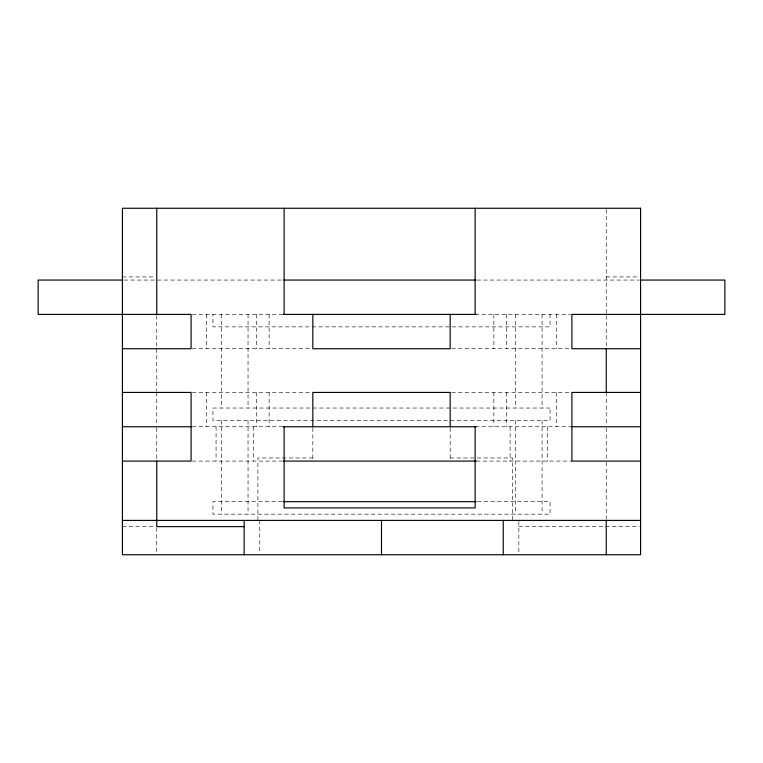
<?xml version="1.0" encoding="UTF-8"?>
<svg xmlns="http://www.w3.org/2000/svg" width="763" height="763" viewBox="0 0 763 763"><rect width="100%" height="100%" fill="white"/><g stroke="black" fill="none" stroke-linecap="round" stroke-linejoin="round"><path stroke-width="0.57" stroke-dasharray="3.81 2.86" d="M122.423 276.931L155.576 276.931M606.242 276.931L639.384 276.931M123.987 280.059L282.548 280.059M476.875 280.059L639.013 280.059M192.276 314.394L283.178 314.394M475.139 314.394L570.724 314.394M192.276 348.729L311.647 348.729M451.658 348.729L570.724 348.729M192.276 392.42L311.647 392.42M451.658 392.42L570.724 392.42M192.276 426.755L283.178 426.755M475.139 426.755L571.907 426.755M312.83 457.972L257.894 457.972L257.894 520.404M450.17 457.972L476.083 457.972M477.256 457.972L512.593 457.972L512.593 520.404M192.266 461.09L282.1 461.09M476.322 461.09L571.907 461.09M282.281 501.673L212.944 501.673L212.944 514.157L550.056 514.157L550.056 501.673L476.57 501.673M122.423 526.642L155.576 526.642M518.84 526.642L639.384 526.642M606.242 209.444L606.242 313.221M606.242 315.577L606.242 347.537M606.242 392.42L606.242 425.573M606.242 427.948L606.242 461.09M606.242 462.283L606.242 519.212M556.294 314.394L556.294 348.729M556.294 392.42L556.294 426.755M550.056 314.394L550.056 326.879L212.944 326.879L212.944 314.394M547.557 426.755L547.557 461.09M542.073 314.394L542.073 408.033M542.073 420.518L542.073 514.157M518.84 521.444L518.84 554.739M515.588 314.394L515.588 408.033M515.588 420.518L515.588 514.157M510.104 426.755L510.104 461.09M506.355 314.394L506.355 348.729M506.355 392.42L506.355 426.755M493.871 314.394L493.871 348.729M493.871 392.42L493.871 426.755M450.17 427.919L450.17 461.09M312.83 427.919L312.83 461.09M269.129 314.394L269.129 348.729M269.129 392.42L269.129 426.755M259.763 520.404L259.763 553.547M256.645 314.394L256.645 348.729M256.645 392.42L256.645 426.755M253.526 426.755L253.526 461.09M248.042 314.394L248.042 408.033M248.042 420.518L248.042 514.157M221.556 314.394L221.556 408.033M221.556 420.518L221.556 514.157M216.072 426.755L216.072 461.09M206.706 314.394L206.706 348.729M206.706 392.42L206.706 426.755M156.758 315.577L156.758 347.537M156.758 348.729L156.758 391.247M156.758 392.42L156.758 425.573M156.758 427.948L156.758 461.09M156.758 527.815L156.758 553.566M550.056 408.033L212.944 408.033L212.944 420.518L550.056 420.518L550.056 408.033"/><path stroke-width="1.14" d="M122.795 280.059L38.15 280.059L38.15 314.394L191.093 314.394L191.093 348.729L122.423 348.729M283.741 280.059L475.683 280.059M640.205 280.059L724.85 280.059L724.85 314.394L571.907 314.394L571.907 348.729L640.577 348.729M283.283 314.394L476.169 314.394M122.423 392.42L191.093 392.42L191.093 461.09L122.423 461.09M640.577 392.42L571.907 392.42L571.907 461.09L640.577 461.09M122.423 426.755L191.093 426.755M283.283 426.755L476.169 426.755M571.907 426.755L640.577 426.755M283.283 461.09L476.169 461.09M283.416 501.673L476.16 501.673M122.423 520.404L640.577 520.404M244.16 526.642L156.758 526.642L156.758 461.09M606.242 348.729L606.242 392.42M606.242 520.404L606.242 554.739M503.237 520.404L503.237 554.739M475.139 208.261L475.139 314.394M475.139 426.755L475.139 507.92L284.113 507.92L284.113 426.755M450.17 314.394L450.17 348.729L312.83 348.729L312.83 314.394M450.17 426.755L450.17 392.42L312.83 392.42L312.83 426.755M381.5 520.404L381.5 554.739M284.113 208.261L284.113 314.394M244.16 520.404L244.16 554.739M156.758 208.261L156.758 314.394M640.577 208.261L122.423 208.261L122.423 554.739L640.577 554.739L640.577 208.261"/></g></svg>
